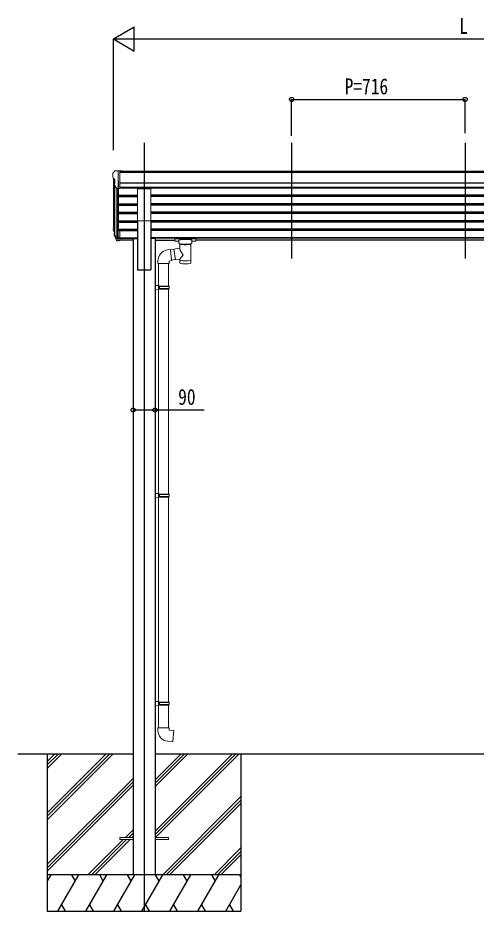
# Model space of a CAD drawing. Units: millimetres, scale not verified. Extents: x -10512 to 10512, y -7425 to 7425.
# Drawn here: x -2356 to -464, y -4545 to -855 of the extents above; entities that cross this region are included whole.
import ezdxf
from ezdxf.enums import TextEntityAlignment as Align

# ---------------------------------------------------------------- set-up
doc = ezdxf.new("R2010")
doc.units = ezdxf.units.MM
doc.header["$LTSCALE"] = 30
for name, color, linetype in [('0-3_YKK_12', 2, 'Continuous'), ('0-5_YKK_A1', 4, 'Continuous'), ('0-6_YKK_D', 6, 'Continuous')]:
    doc.layers.add(name, color=color, linetype=linetype)
doc.layers.add('0-4_YKK_13', color=4, linetype='Continuous', lineweight=18)
doc.styles.add('ＭＳ ゴシック', font='')
doc.styles.get('ＭＳ ゴシック').set_extended_font_data('MS Gothic')

msp = doc.modelspace()

# ---------------------------------------------------------------- linework, layer by layer
at = {"layer": '0-3_YKK_12'}
for p, q in [((-1834.87, -1370.59), (-1834.87, -4545)), ((-1225.87, -1370.59), (-1225.87, -1848.11)), ((-509.87, -1370.59), (-509.87, -1848.11))]:
    msp.add_line(p, q, dxfattribs=at)
at = {"layer": '0-4_YKK_13'}
for p, q in [((-1963.87, -1496.35), (-1963.87, -1496.98)), ((-1956.96, -1487.55), (-1961.02, -1493.35)), ((-1953.87, -1486.98), (-1956.2, -1487.12)), ((-1953.87, -1486.98), (-1935.37, -1486.98)), ((-1941.87, -1559.96), (-1941.87, -1486.98)), ((-1935.37, -1486.98), (-1925.37, -1487.07)), ((-1935.37, -1558.96), (-1935.37, -1486.98)), ((-1925.37, -1488.58), (-1925.37, -1487.07)), ((-1961.33, -1518.16), (-1956.02, -1521.23)), ((-1949.49, -1558.15), (-1958.49, -1542.56)), ((-1955.87, -1521.49), (-1955.87, -1537.77)), ((-1941.87, -1559.96), (-1947.08, -1559.64)), ((-1935.37, -1558.96), (-1941.87, -1558.96)), ((-1862.37, -1692.42), (-1862.37, -1560.63)), ((-1862.37, -1560.63), (-1807.37, -1560.63)), ((-1807.37, -1692.42), (-1807.37, -1560.63)), ((-1862.37, -1692.42), (-1807.37, -1692.42)), ((-1960.17, -1733.51), (-1956.9, -1740.58)), ((-1941.87, -1720.7), (-1941.87, -1775.47)), ((-1935.37, -1733.37), (-1935.37, -1774.73)), ((-1960.77, -1734.89), (-1956.9, -1742.84)), ((-1958.46, -1746.17), (-1958.12, -1750.57)), ((-1958.12, -1750.57), (-1949.31, -1774.12)), ((-1957.5, -1750.01), (-1949.31, -1766.18)), ((-1948.3, -1765.05), (-1956.06, -1749.65)), ((-1941.87, -1765.73), (-1947, -1765.73)), ((-1941.87, -1767.54), (-1946.71, -1767.54)), ((-1935.37, -1760.83), (-1941.87, -1760.83)), ((-1935.37, -1765.71), (-1941.87, -1765.71)), ((-1707.87, -1765.28), (-1707.87, -1776.04)), ((-1622.87, -1764.62), (-1705.87, -1764.62)), ((-1622.87, -1766.8), (-1705.87, -1766.8)), ((-1620.87, -1765.28), (-1620.87, -1776.04)), ((-1620.87, -1765.47), (-1620.87, -1767.01)), ((-1941.87, -1775.47), (-1946.71, -1775.47)), ((-1935.37, -1774.73), (-1941.87, -1774.73)), ((-1712.49, -1809.49), (-1687.27, -1805.58)), ((-1691.37, -1776.7), (-1705.87, -1776.7)), ((-1691.37, -1783.51), (-1691.37, -1773.24)), ((-1687.27, -1805.59), (-1687.27, -1788)), ((-1641.47, -1788.01), (-1641.45, -1868.3)), ((-1637.37, -1783.51), (-1637.37, -1773.24)), ((-1622.87, -1776.7), (-1637.37, -1776.7)), ((-1738.23, -1813.05), (-1725.71, -1811.5)), ((-1712.2, -1811.37), (-1725.54, -1813.44)), ((-1712.49, -1809.49), (-1705.47, -1854.75)), ((-1777.63, -1869.06), (-1777.63, -1858.15)), ((-1731.63, -1869.06), (-1777.63, -1869.06)), ((-1775.67, -1869.06), (-1775.67, -1960.36)), ((-1733.67, -1869.06), (-1733.67, -1962.92)), ((-1705.76, -1852.87), (-1721.87, -1855.38)), ((-1687.27, -1851.93), (-1705.47, -1854.75)), ((-1687.28, -1868.3), (-1687.27, -1851.68)), ((-1773.67, -1960.42), (-1789.67, -1959.95)), ((-1789.67, -1959.95), (-1789.67, -1977.89)), ((-1773.67, -1977.42), (-1789.67, -1977.89)), ((-1773.67, -1962.42), (-1775.67, -1962.42)), ((-1732.67, -1962.92), (-1775.67, -1962.92)), ((-1731.67, -1964.92), (-1775.67, -1964.92)), ((-1731.67, -1972.92), (-1775.67, -1972.92)), ((-1732.67, -1974.92), (-1775.67, -1974.92)), ((-1775.67, -2819.62), (-1775.67, -1977.48)), ((-1773.67, -1962.42), (-1773.67, -1960.42)), ((-1773.67, -1977.42), (-1773.67, -1975.42)), ((-1771.19, -1964.92), (-1770.76, -1962.92)), ((-1733.67, -2822.18), (-1733.67, -1974.92)), ((-1731.67, -1964.92), (-1732.67, -1962.92)), ((-1731.67, -1972.92), (-1732.67, -1974.92)), ((-1731.67, -1964.92), (-1731.67, -1972.92)), ((-1773.67, -2819.68), (-1789.67, -2819.2)), ((-1789.67, -2819.2), (-1789.67, -2837.15)), ((-1773.67, -2836.68), (-1789.67, -2837.15)), ((-1773.67, -2821.68), (-1775.67, -2821.68)), ((-1732.67, -2822.18), (-1775.67, -2822.18)), ((-1731.67, -2824.18), (-1775.67, -2824.18)), ((-1731.67, -2832.18), (-1775.67, -2832.18)), ((-1732.67, -2834.18), (-1775.67, -2834.18)), ((-1775.67, -2836.73), (-1775.67, -3678.87)), ((-1773.67, -2821.68), (-1773.67, -2819.68)), ((-1773.67, -2836.68), (-1773.67, -2834.68)), ((-1771.19, -2824.18), (-1770.76, -2822.18)), ((-1733.67, -2834.18), (-1733.67, -3681.43)), ((-1731.67, -2824.18), (-1732.67, -2822.18)), ((-1731.67, -2832.18), (-1732.67, -2834.18)), ((-1731.67, -2824.18), (-1731.67, -2832.18)), ((-1773.67, -3678.93), (-1789.67, -3678.46)), ((-1789.67, -3696.4), (-1789.67, -3678.46)), ((-1732.67, -3681.43), (-1775.67, -3681.43)), ((-1731.67, -3683.43), (-1775.67, -3683.43)), ((-1773.67, -3678.93), (-1773.67, -3680.93)), ((-1731.67, -3683.43), (-1732.67, -3681.43)), ((-1731.67, -3691.43), (-1731.67, -3683.43)), ((-1773.67, -3695.93), (-1789.67, -3696.4)), ((-1731.67, -3691.43), (-1775.67, -3691.43)), ((-1732.67, -3693.43), (-1775.67, -3693.43)), ((-1773.67, -3693.93), (-1775.67, -3693.93)), ((-1775.67, -3695.99), (-1775.67, -3787.43)), ((-1773.67, -3693.93), (-1773.67, -3695.93)), ((-1771.19, -3691.43), (-1770.76, -3693.43)), ((-1733.67, -3693.43), (-1733.67, -3787.43)), ((-1731.67, -3691.43), (-1732.67, -3693.43)), ((-1731.67, -3787.43), (-1777.67, -3787.43)), ((-1777.67, -3787.43), (-1777.67, -3798.34)), ((-1731.67, -3797.43), (-1731.67, -3787.43)), ((-1934.87, -4240.5), (-1934.87, -4249.5)), ((-1934.87, -4240.5), (-1880.07, -4240.5)), ((-1789.67, -4240.5), (-1734.87, -4240.5)), ((-1734.87, -4240.5), (-1734.87, -4249.5)), ((-1934.87, -4249.5), (-1880.07, -4249.5)), ((-1789.67, -4249.5), (-1734.87, -4249.5))]:
    msp.add_line(p, q, dxfattribs=at)
for points in [[(-1705.87, -1764.62), (-1706.22, -1764.62), (-1706.75, -1764.65), (-1707.2, -1764.7), (-1707.5, -1764.78), (-1707.67, -1764.87), (-1707.79, -1765.01), (-1707.86, -1765.19), (-1707.87, -1765.28)], [(-1620.87, -1765.28), (-1620.9, -1765.09), (-1620.99, -1764.95), (-1621.09, -1764.86), (-1621.19, -1764.79), (-1621.31, -1764.75), (-1621.6, -1764.69), (-1622.09, -1764.64), (-1622.63, -1764.62), (-1622.87, -1764.62)], [(-1705.87, -1776.7), (-1706.22, -1776.7), (-1706.75, -1776.67), (-1707.2, -1776.62), (-1707.5, -1776.55), (-1707.67, -1776.45), (-1707.79, -1776.31), (-1707.86, -1776.13), (-1707.87, -1776.04)], [(-1687.27, -1788), (-1687.5, -1787.91), (-1688.86, -1787.17), (-1689.97, -1786.33), (-1690.73, -1785.46), (-1691.19, -1784.56), (-1691.36, -1783.67)], [(-1637.41, -1783.46), (-1637.38, -1783.81), (-1637.63, -1784.77), (-1638.15, -1785.65), (-1638.95, -1786.49), (-1640.07, -1787.29), (-1641.47, -1788.01)], [(-1620.87, -1776.04), (-1620.9, -1776.24), (-1620.99, -1776.37), (-1621.09, -1776.47), (-1621.19, -1776.53), (-1621.31, -1776.57), (-1621.6, -1776.63), (-1622.09, -1776.68), (-1622.63, -1776.7), (-1622.87, -1776.7)], [(-1725.71, -1811.5), (-1721.7, -1857.32), (-1731.63, -1859.06), (-1731.63, -1869.06)], [(-1773.67, -1975.42), (-1775.67, -1975.42), (-1775.67, -1962.42)], [(-1771.19, -1964.92), (-1771.19, -1972.92), (-1770.76, -1974.92)], [(-1773.67, -2834.68), (-1775.67, -2834.68), (-1775.67, -2821.68)], [(-1771.19, -2824.18), (-1771.19, -2832.18), (-1770.76, -2834.18)], [(-1773.67, -3680.93), (-1775.67, -3680.93), (-1775.67, -3693.93)], [(-1771.19, -3691.43), (-1771.19, -3683.43), (-1770.76, -3681.43)], [(-1736.59, -3843.17), (-1715.75, -3845), (-1711.74, -3799.17), (-1731.67, -3797.43)]]:
    msp.add_lwpolyline(points, dxfattribs=at)
for centre, radius, start, end in [((-1960.87, -1496.35), 3, 93, 180), ((-1761.87, -1496.98), 202, 180, 184.94904), ((-1956.14, -1488.12), 1, 93.5, 145), ((-1956.96, -1513.79), 6.18, 185.7035, 224.99897), ((-1955.9, -1541.06), 3, 94.7167, 210), ((-1956.17, -1537.77), 0.3, 274.7167, 0), ((-1956.17, -1521.49), 0.3, 0, 60), ((-1946.89, -1556.65), 3, 210, 266.5), ((-1932.68, -1725.77), 29.53, 186.50806, 197.98144), ((-1931.28, -1724.02), 30.41, 187.1552, 198.19734), ((-1731.72, -1858.5), 45.91, 98.14944, 179.55845), ((-1732.67, -3798.34), 45, 180, 265)]:
    msp.add_arc(centre, radius, start, end, dxfattribs=at)
for centre, major_axis, ratio, start_param, end_param in [((-1873.22, -1726.21), (-89.06, 1.43), 0.57596, 6.1962358, 6.3678173), ((-1874.01, -1719.53), (87.93, 4.42), 0.541684, 3.0659337, 3.2228513), ((-1957.15, -1746.17), (1.3, 0), 0.90356, 1.3700892, 3.347195), ((-1871.24, -1729.98), (-89.07, 0), 0.90356, 0.2056023, 0.2515348), ((-1871.95, -1726.11), (-88.05, 0), 0.90356, 0.2662965, 0.3003836), ((-1946.71, -1764.83), (-3, 0), 0.90356, 0.5235988, 1.5707963), ((-1947, -1764.38), (-1.5, 0), 0.90356, 0.5235988, 1.5707963), ((-1705.87, -1767.01), (-2, 0), 0.109601, 4.712389, 6.2831853), ((-1664.37, -1773.24), (-27, 0), 0.122176, 3.1415927, 6.2831853), ((-1622.87, -1767.01), (-2, 0), 0.109601, 3.1415927, 4.712389), ((-1946.71, -1772.76), (3, 0), 0.90356, 3.6651914, 4.712389), ((-1675.37, -1783.51), (-16, 0), 0.361356, 0, 0.0194874), ((-1664.37, -1832.13), (22.81, -26.62), 0.234429, 3.1563334, 4.5976381), ((-1664.35, -1788.47), (-22.92, 0.42), 0.07247, 0.0008089, 1.5716053), ((-1664.35, -1790.09), (-22.92, 0.42), 0.07247, 0.0008089, 1.5716053), ((-1664.38, -1788.47), (22.91, 0.42), 0.072511, 4.711586, 6.2823824), ((-1664.38, -1790.09), (22.91, 0.42), 0.072511, 4.711586, 6.2823824), ((-1666.92, -1829.48), (-20.32, -22.25), 0.045535, 4.9756507, 6.2441899), ((-1664.37, -1868.3), (-22.92, 0), 0.101955, 6.2829723, 9.4248207), ((-1664.37, -1855.86), (-22.91, 0), 0.122865, 6.2831853, 9.424778)]:
    msp.add_ellipse(centre, major_axis=major_axis, ratio=ratio, start_param=start_param, end_param=end_param, dxfattribs=at)
at = {"layer": '0-5_YKK_A1'}
for p, q in [((915.63, -1488.58), (-1935.37, -1488.58)), ((915.63, -1493.8), (-1935.37, -1493.8)), ((-1961.87, -1517.55), (-1961.87, -1720.34)), ((-1956.9, -1545.32), (-1956.9, -1747.05)), ((-1941.87, -1528.08), (-1941.87, -1720.7)), ((915.63, -1537.33), (-1935.37, -1537.33)), ((-1947.87, -1559.49), (-1947.87, -1765.48)), ((915.63, -1555.18), (-1935.37, -1555.18)), ((915.63, -1558.43), (-1935.37, -1558.43)), ((-1941.87, -1587.28), (-1862.37, -1587.28)), ((-1941.87, -1588.78), (-1862.37, -1588.78)), ((-1941.87, -1593.09), (-1862.37, -1593.09)), ((-1941.87, -1622.37), (-1862.37, -1622.37)), ((787.63, -1587.28), (-1807.37, -1587.28)), ((787.63, -1588.78), (-1807.37, -1588.78)), ((787.63, -1593.09), (-1807.37, -1593.09)), ((787.63, -1622.37), (-1807.37, -1622.37)), ((-1941.87, -1623.87), (-1862.37, -1623.87)), ((-1941.87, -1628.18), (-1862.37, -1628.18)), ((-1941.87, -1657.42), (-1862.37, -1657.42)), ((-1941.87, -1658.92), (-1862.37, -1658.92)), ((787.63, -1623.87), (-1807.37, -1623.87)), ((787.63, -1628.18), (-1807.37, -1628.18)), ((787.63, -1657.42), (-1807.37, -1657.42)), ((787.63, -1658.92), (-1807.37, -1658.92)), ((-1941.87, -1663.23), (-1862.37, -1663.23)), ((-1941.87, -1692.47), (-1862.37, -1692.47)), ((-1941.87, -1693.97), (-1862.37, -1693.97)), ((-1862.37, -1692.42), (-1862.37, -1895)), ((787.63, -1663.23), (-1807.37, -1663.23)), ((-1807.37, -1692.42), (-1807.37, -1895)), ((787.63, -1692.47), (-1807.37, -1692.47)), ((787.63, -1693.97), (-1807.37, -1693.97)), ((-1941.87, -1698.29), (-1862.37, -1698.29)), ((-1941.87, -1727.56), (-1862.37, -1727.56)), ((-1941.87, -1729.05), (-1862.37, -1729.05)), ((-1941.87, -1733.37), (-1862.37, -1733.37)), ((787.63, -1698.29), (-1807.37, -1698.29)), ((787.63, -1727.56), (-1807.37, -1727.56)), ((787.63, -1729.05), (-1807.37, -1729.05)), ((787.63, -1733.37), (-1807.37, -1733.37)), ((-1935.37, -1763.4), (-1862.37, -1763.4)), ((-1935.37, -1764.8), (-1862.37, -1764.8)), ((-1880.07, -1766), (-1880.07, -4395)), ((-1880.07, -1766), (-1862.37, -1766)), ((787.63, -1763.4), (-1807.37, -1763.4)), ((787.63, -1764.8), (-1807.37, -1764.8)), ((-1789.67, -1766), (-1807.37, -1766)), ((-1789.67, -1766), (-1789.67, -4395)), ((-1880.07, -1772.49), (-1935.37, -1772.49)), ((-1789.67, -1772.49), (-1707.87, -1772.49)), ((601.13, -1772.49), (-1620.87, -1772.49)), ((-1862.37, -1895), (-1807.37, -1895)), ((-2355.9, -3895), (-1880.07, -3895)), ((-2235.07, -3895), (-2235.07, -4544.99)), ((-2235.07, -4139.17), (-1990.89, -3895)), ((-2235.07, -4153.31), (-1976.75, -3895)), ((-2235.07, -4167.46), (-1962.6, -3895)), ((-2235.07, -3955.33), (-2174.74, -3895)), ((-2235.07, -3941.18), (-2188.88, -3895)), ((-2235.07, -3927.04), (-2203.02, -3895)), ((-1789.87, -4214.47), (-1470.39, -3895)), ((-1789.87, -4228.61), (-1456.25, -3895)), ((-1789.87, -4030.63), (-1654.24, -3895)), ((-1789.87, -4016.48), (-1668.38, -3895)), ((-1789.87, -4002.34), (-1682.52, -3895)), ((-1789.67, -3895), (769.93, -3895)), ((-1787.61, -4240.5), (-1442.1, -3895)), ((-1435.07, -3895), (-1435.07, -4544.99)), ((-2235.07, -4351.3), (-1880.27, -3996.51)), ((-2235.07, -4365.45), (-1880.27, -4010.65)), ((-2235.07, -4379.59), (-1880.27, -4024.79)), ((-1758.26, -4395), (-1435.07, -4071.81)), ((-1744.12, -4395), (-1435.07, -4085.95)), ((-1729.97, -4395), (-1435.07, -4100.09)), ((-1912.12, -4240.5), (-1880.27, -4208.64)), ((-1897.98, -4240.5), (-1880.27, -4222.78)), ((-1883.84, -4240.5), (-1880.27, -4236.92)), ((-2066.63, -4395), (-1921.13, -4249.5)), ((-2052.48, -4395), (-1906.98, -4249.5)), ((-2038.34, -4395), (-1892.84, -4249.5)), ((-1546.13, -4395), (-1435.07, -4283.94)), ((-1531.98, -4395), (-1435.07, -4298.08)), ((-1517.84, -4395), (-1435.07, -4312.22)), ((-2235.07, -4422.5), (-2219.19, -4394.99)), ((-1435.07, -4395), (-2235.07, -4395)), ((-2190.32, -4544.99), (-2103.72, -4395)), ((-2118.72, -4420.98), (-2133.72, -4394.99)), ((-2074.85, -4544.99), (-1988.25, -4394.99)), ((-2003.25, -4420.98), (-2018.25, -4395)), ((-1959.38, -4544.99), (-1872.78, -4395)), ((-1887.78, -4420.98), (-1902.78, -4394.99)), ((-1843.91, -4544.99), (-1757.31, -4395)), ((-1772.31, -4420.98), (-1787.31, -4394.99)), ((-1728.44, -4544.99), (-1641.84, -4395)), ((-1656.84, -4420.98), (-1671.84, -4394.99)), ((-1612.97, -4544.99), (-1526.37, -4395)), ((-1556.37, -4395), (-1541.37, -4420.98)), ((-1440.9, -4395), (-1435.07, -4405.09)), ((-1497.5, -4544.99), (-1435.07, -4436.86)), ((-2175.32, -4519.02), (-2160.32, -4544.99)), ((-2059.85, -4519.02), (-2044.85, -4544.99)), ((-1944.38, -4519.01), (-1929.38, -4544.99)), ((-1828.91, -4519.01), (-1813.91, -4544.99)), ((-1713.44, -4519.02), (-1698.44, -4544.99)), ((-1597.97, -4519.02), (-1582.97, -4544.99)), ((-1482.5, -4519.02), (-1467.5, -4544.99)), ((-2235.07, -4544.99), (-1435.07, -4544.99))]:
    msp.add_line(p, q, dxfattribs=at)
at = {"layer": '0-6_YKK_D'}
for p, q in [((-1961.87, -941.6), (-1875.26, -891.6)), ((-1875.26, -991.6), (-1875.26, -891.6)), ((-1961.87, -1401.17), (-1961.87, -940.6)), ((-1961.87, -941.6), (-1875.26, -991.6)), ((-1961.87, -941.6), (-1788.66, -941.6)), ((-1861.87, -941.6), (842.13, -941.6)), ((-1225.87, -1341.7), (-1225.87, -1190.6)), ((-1225.87, -1191.6), (-509.87, -1191.6)), ((-509.87, -1330.57), (-509.87, -1190.6))]:
    msp.add_line(p, q, dxfattribs=at)
msp.add_lwpolyline([(-1880.07, -2474.55), (-1789.67, -2474.55), (-1587.43, -2474.55)], dxfattribs=at)
for centre in [(-1225.87, -1191.6), (-509.87, -1191.6), (-1880.07, -2474.55), (-1789.67, -2474.55)]:
    msp.add_circle(centre, 8.5, dxfattribs=at)

# ---------------------------------------------------------------- texts
at = {"layer": '0-6_YKK_D', "style": 'ＭＳ ゴシック', "width": 0.8}
for s, p in [('L', (-533.87, -940.3)), ('P=716', (-1007.07, -1190.3)), ('90', (-1694.33, -2473.25))]:
    msp.add_text(s, height=65.98, dxfattribs=at).set_placement(p, align=Align.BOTTOM_LEFT)

doc.saveas('drawing.dxf')
